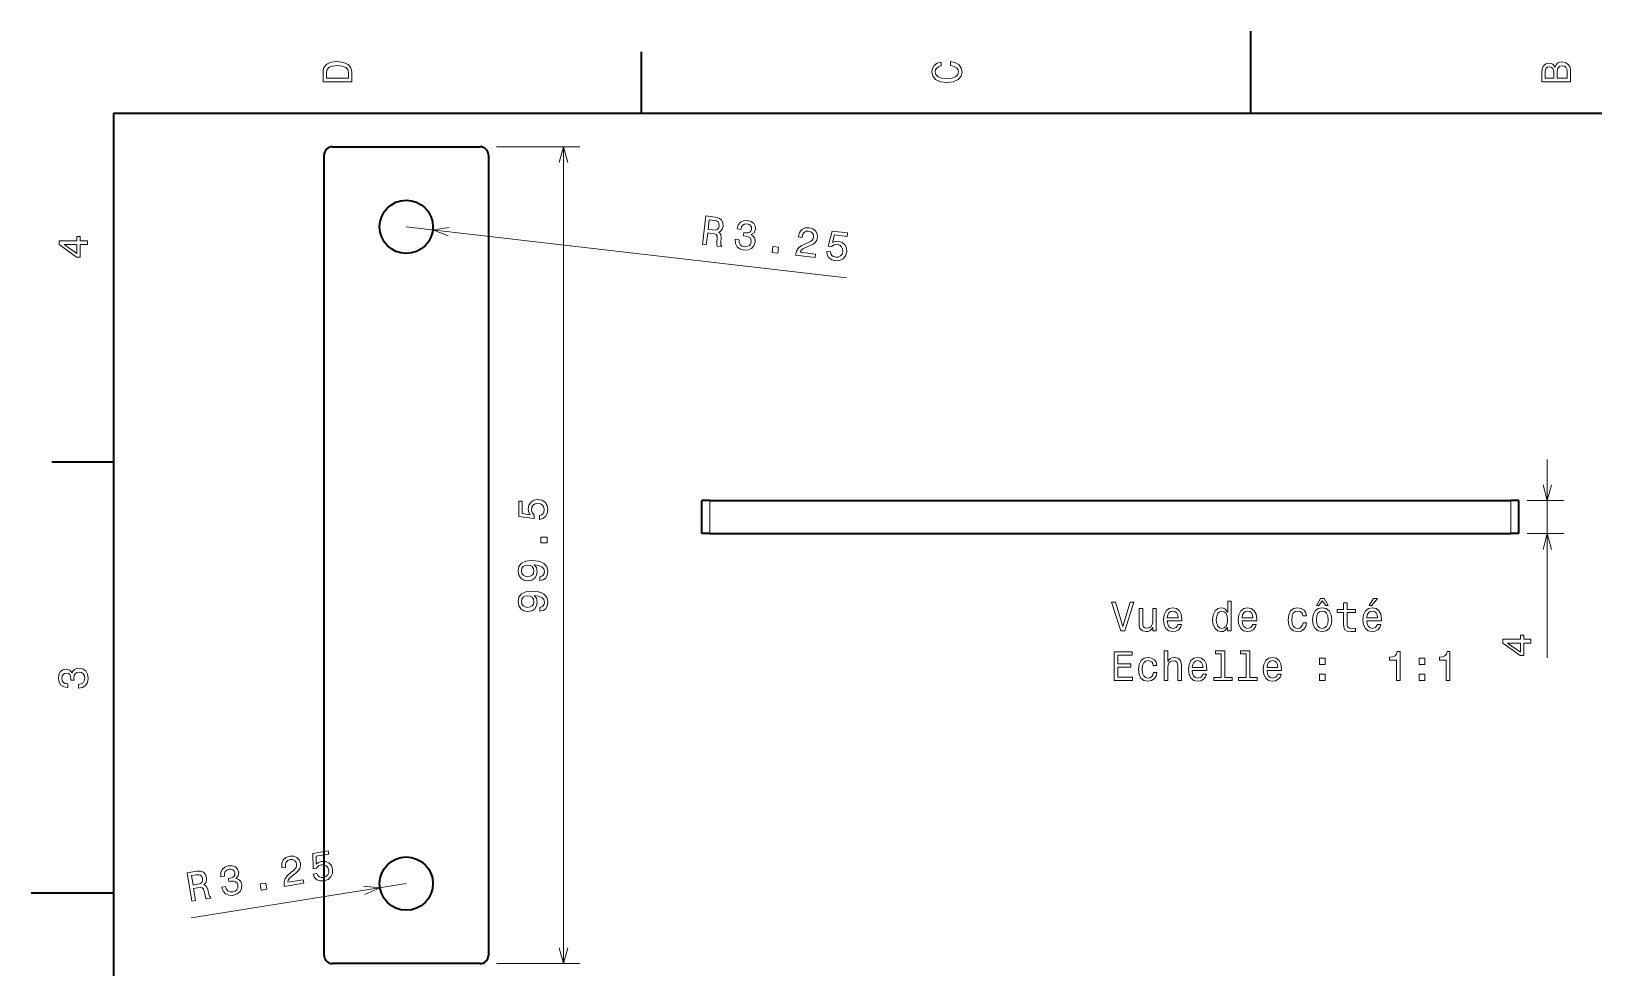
# Model space of a CAD drawing. Extents: x 0 to 297, y 0 to 210.
# Drawn here: x 0 to 190.3, y 95.9 to 210 of the extents above; entities that cross this region are included whole.
import ezdxf

# ---------------------------------------------------------------- set-up
doc = ezdxf.new("R2010")
doc.units = 0

msp = doc.modelspace()

# ---------------------------------------------------------------- linework, layer by layer
at = {"color": 7, "lineweight": 35, "ltscale": 0.25}
for p, q in [((148.5, 200), (148.5, 210)), ((10, 105), (0, 105))]:
    msp.add_line(p, q, dxfattribs=at)
at = {"color": 7, "lineweight": 35, "ltscale": 0.1875}
for p, q in [((74.300003, 200), (74.300003, 207.5)), ((10, 157.5), (2.5, 157.5))]:
    msp.add_line(p, q, dxfattribs=at)
at = {"color": 7, "lineweight": 35}
for p, q in [((287, 200), (10, 200)), ((10, 200), (10, 10)), ((35.662045, 97.428627), (35.662045, 194.928619)), ((55.662045, 194.928619), (55.662045, 97.428627)), ((82.640503, 152.822433), (180.140503, 152.822433)), ((82.640503, 148.822433), (180.140503, 148.822433))]:
    msp.add_line(p, q, dxfattribs=at)
at = {"color": 7, "lineweight": 35, "ltscale": 0.45}
for p, q in [((36.662045, 195.928619), (54.662045, 195.928619)), ((54.662045, 96.428627), (36.662045, 96.428627))]:
    msp.add_line(p, q, dxfattribs=at)
at = {"color": 7, "lineweight": 13, "ltscale": 0.253456}
for p, q in [((56.662045, 195.928619), (66.800293, 195.928619)), ((56.662045, 96.428627), (66.800293, 96.428627))]:
    msp.add_line(p, q, dxfattribs=at)
at = {"color": 7, "lineweight": 13}
for p, q in [((64.800293, 96.428627), (64.800293, 195.928619)), ((45.662045, 186.178619), (99.268219, 179.978729)), ((184.596039, 133.68605), (184.596039, 157.822433)), ((45.662045, 106.178627), (19.460548, 102.015862))]:
    msp.add_line(p, q, dxfattribs=at)
at = {"color": 7, "lineweight": 35, "ltscale": 0.025}
for p, q in [((82.640503, 152.822433), (81.640503, 152.822433)), ((181.140503, 152.822433), (180.140503, 152.822433)), ((82.640503, 148.822433), (81.640503, 148.822433)), ((181.140503, 148.822433), (180.140503, 148.822433))]:
    msp.add_line(p, q, dxfattribs=at)
at = {"color": 7, "lineweight": 35, "ltscale": 0.1}
for p, q in [((81.640503, 148.822433), (81.640503, 152.822433)), ((181.140503, 148.822433), (181.140503, 152.822433))]:
    msp.add_line(p, q, dxfattribs=at)
at = {"color": 7, "lineweight": 13, "ltscale": 0.1}
for p, q in [((82.640503, 148.822433), (82.640503, 152.822433)), ((180.140503, 148.822433), (180.140503, 152.822433))]:
    msp.add_line(p, q, dxfattribs=at)
at = {"color": 7, "lineweight": 13, "ltscale": 0.111388}
for p, q in [((182.140503, 152.822433), (186.596039, 152.822433)), ((182.140503, 148.822433), (186.596039, 148.822433))]:
    msp.add_line(p, q, dxfattribs=at)
at = {"color": 7, "lineweight": 13}
for points in [[(35.533215, 204.994965), (35.533215, 203.829971), (39.033215, 203.829971), (39.033215, 204.994965), (38.922264, 205.544678), (38.584366, 205.953171), (38.034657, 206.205338), (37.283215, 206.296112), (36.516644, 206.215424), (36.21405, 206.114563), (35.971977, 205.973343), (35.644165, 205.56485), (35.563473, 205.297562)], [(35.951801, 204.959656), (36.027451, 205.342941), (36.259438, 205.605194), (36.672985, 205.761536), (37.283215, 205.811966), (37.873272, 205.756485), (38.286816, 205.600143), (38.533936, 205.332855), (38.614628, 204.959656), (38.614628, 204.298996), (35.951801, 204.298996)], [(111.93206, 205.817017), (112.35569, 205.716141), (112.658287, 205.549713), (112.844887, 205.317734), (112.905403, 205.045395), (112.814629, 204.71759), (112.54229, 204.460388), (112.098488, 204.28891), (111.483215, 204.233429), (110.872986, 204.28891), (110.424141, 204.455338), (110.151802, 204.71254), (110.055984, 205.045395), (110.106415, 205.287476), (110.247627, 205.494247), (110.474571, 205.655624), (110.787247, 205.766571), (110.787247, 206.245682), (110.308144, 206.094391), (109.94503, 205.832138), (109.718086, 205.474075), (109.637398, 205.045395), (109.763474, 204.510818), (110.116501, 204.10231), (110.696472, 203.840057), (111.483215, 203.749283), (112.269958, 203.840057), (112.84993, 204.10231), (113.208, 204.510818), (113.329041, 205.045395), (113.233215, 205.51442), (112.965927, 205.892654), (112.527161, 206.159943), (111.93206, 206.301163)], [(185.542007, 205.630417), (185.249496, 205.983429), (185.052811, 206.074219), (184.81073, 206.104477), (184.432495, 206.03891), (184.160156, 205.842224), (183.993729, 205.524506), (183.933212, 205.080704), (183.933212, 203.835022), (187.433212, 203.835022), (187.433212, 205.151306), (187.36261, 205.620331), (187.155838, 205.968307), (186.828018, 206.185165), (186.384216, 206.260818), (186.08667, 206.215424), (185.839554, 206.094391), (185.65799, 205.897705)], [(185.385666, 204.984879), (185.385666, 204.298996), (184.351807, 204.298996), (184.351807, 205.025223), (184.382065, 205.297562), (184.472839, 205.489197), (184.629181, 205.605194), (184.86116, 205.645538), (185.093155, 205.600143), (185.254532, 205.479111), (185.355408, 205.272339)], [(187.014618, 205.095825), (187.014618, 204.298996), (185.809296, 204.298996), (185.809296, 205.050446), (185.844589, 205.368164), (185.9505, 205.595108), (186.132065, 205.731277), (186.394302, 205.776657), (186.671692, 205.731277), (186.863327, 205.605194), (186.979324, 205.393372)], [(81.729706, 184.020508), (82.195618, 183.966614), (82.365387, 185.434509), (82.841324, 185.379456), (83.190269, 185.323868), (83.402588, 185.228241), (83.503708, 185.049011), (83.519623, 184.747635), (83.492523, 184.293854), (83.488396, 183.994797), (83.528229, 183.8125), (84.05426, 183.751663), (84.065277, 183.846848), (83.96627, 184.000458), (83.956322, 184.265594), (83.986145, 184.83075), (83.949074, 185.256409), (83.848907, 185.399994), (83.679565, 185.516052), (83.894447, 185.618118), (84.055, 185.777237), (84.17067, 185.987244), (84.231438, 186.249283), (84.209976, 186.678223), (84.046082, 187.017029), (83.73745, 187.245636), (83.294098, 187.362915), (82.131821, 187.49733)], [(83.114594, 186.952148), (83.416718, 186.886734), (83.621132, 186.766632), (83.736115, 186.575653), (83.749336, 186.294891), (83.665634, 186.010101), (83.510086, 185.850403), (83.269203, 185.786896), (82.950691, 185.79834), (82.414635, 185.860352), (82.548485, 187.017609)], [(85.720032, 184.665756), (85.715973, 184.630692), (85.740509, 184.140472), (85.93425, 183.752533), (86.27832, 183.479202), (86.759438, 183.33725), (87.290314, 183.362152), (87.706573, 183.537399), (87.99762, 183.859116), (88.139946, 184.299576), (88.134056, 184.599792), (88.051651, 184.852997), (87.892731, 185.059235), (87.667908, 185.222305), (88.024834, 185.45517), (88.189896, 185.872696), (88.159943, 186.272156), (87.978699, 186.592651), (87.649452, 186.818573), (87.176041, 186.939331), (86.715881, 186.911316), (86.344711, 186.730865), (86.078705, 186.40625), (85.949677, 185.94902), (85.945618, 185.913956), (86.391495, 185.862396), (86.468658, 186.178375), (86.625565, 186.393768), (86.852203, 186.509705), (87.15358, 186.52562), (87.409454, 186.455414), (87.587662, 186.328186), (87.683182, 186.144531), (87.701614, 185.908859), (87.628143, 185.668594), (87.488785, 185.517181), (87.266785, 185.441315), (86.977745, 185.444275), (86.782944, 185.471893), (86.737167, 185.076111), (86.98381, 185.057739), (87.294212, 184.976151), (87.51577, 184.828674), (87.633446, 184.617065), (87.653992, 184.355774), (87.565277, 184.071579), (87.395081, 183.872955), (87.148987, 183.764343), (86.838165, 183.754608), (86.528343, 183.841202), (86.315277, 184.018158), (86.1978, 184.275421), (86.180931, 184.612457)], [(6.833213, 184.02739), (6.833213, 184.481277), (5.965778, 184.481277), (5.965778, 184.98056), (5.56232, 184.98056), (5.56232, 184.481277), (3.408862, 184.481277), (3.408862, 184.022339), (5.521974, 182.489197), (5.965778, 182.489197), (5.965778, 184.02739)], [(93.056366, 182.71051), (95.446053, 182.434143), (95.49588, 182.86499), (93.607178, 183.08342), (93.739609, 183.306717), (93.942566, 183.481232), (94.539795, 183.772614), (94.852753, 183.888733), (95.208321, 184.065918), (95.472755, 184.289185), (95.642204, 184.569107), (95.731125, 184.898972), (95.694626, 185.329651), (95.497406, 185.687531), (95.161041, 185.939667), (94.703812, 186.068695), (94.21302, 186.039154), (93.820068, 185.845978), (93.541153, 185.497482), (93.403625, 185.010773), (93.395523, 184.940643), (93.85141, 184.887909), (93.856049, 184.927994), (93.940536, 185.263458), (94.104774, 185.498291), (94.338737, 185.633698), (94.630676, 185.655777), (94.915451, 185.572083), (95.116386, 185.421906), (95.234062, 185.210297), (95.255768, 184.95903), (95.194046, 184.732635), (95.076263, 184.548248), (94.896248, 184.396454), (94.658432, 184.271667), (94.344315, 184.145538), (93.817429, 183.891708), (93.433502, 183.601044), (93.181747, 183.223999), (93.058105, 182.725555)], [(96.852478, 183.190384), (96.915184, 182.76683), (97.123581, 182.417816), (97.461121, 182.17569), (97.91333, 182.047241), (98.429749, 182.078903), (98.85392, 182.27861), (99.149605, 182.640411), (99.302734, 183.130371), (99.271454, 183.60614), (99.07328, 183.999664), (98.724777, 184.278595), (98.248672, 184.419968), (97.865982, 184.403305), (97.55629, 184.271576), (97.804916, 185.1922), (99.327904, 185.016052), (99.375412, 185.426865), (97.516769, 185.641815), (97.028, 183.830078), (97.428787, 183.783722), (97.746597, 183.98558), (98.127167, 184.027863), (98.441422, 183.935669), (98.668365, 183.746979), (98.79528, 183.483521), (98.813889, 183.16153), (98.722275, 182.852295), (98.533569, 182.625351), (98.270126, 182.498444), (97.948135, 182.479828), (97.686661, 182.545609), (97.494583, 182.684601), (97.36515, 182.882324), (97.318398, 183.136505)], [(5.56232, 182.912827), (3.993876, 184.02739), (5.56232, 184.02739)], [(90.221802, 183.038361), (90.913155, 182.958389), (90.999489, 183.704865), (90.308136, 183.784821)], [(61.88747, 150.531937), (62.301014, 150.642883), (62.623779, 150.890015), (62.825508, 151.253113), (62.901157, 151.717102), (62.810379, 152.226471), (62.563263, 152.624878), (62.169891, 152.877045), (61.665565, 152.97287), (61.196548, 152.887131), (60.828392, 152.64505), (60.591358, 152.266815), (60.505623, 151.777618), (60.566143, 151.399384), (60.732571, 151.106873), (59.789486, 151.248077), (59.789486, 152.781219), (59.375942, 152.781219), (59.375942, 150.910187), (61.23185, 150.632813), (61.23185, 151.036255), (60.99482, 151.328766), (60.909084, 151.701965), (60.964558, 152.024734), (61.125942, 152.271851), (61.373062, 152.428192), (61.690784, 152.483673), (62.008507, 152.428192), (62.255623, 152.266815), (62.411964, 152.019684), (62.467442, 151.701965), (62.432137, 151.434677), (62.316143, 151.227905), (62.134586, 151.076599), (61.88747, 151.000961)], [(62.800293, 147.698654), (62.800293, 148.394623), (62.048851, 148.394623), (62.048851, 147.698654)], [(61.932858, 143.100235), (62.331272, 143.175888), (62.638908, 143.392746), (62.830551, 143.735687), (62.901157, 144.189575), (62.865856, 144.487122), (62.775078, 144.754425), (62.618736, 144.981369), (62.396835, 145.173004), (62.119457, 145.32431), (61.77652, 145.435257), (61.383148, 145.500824), (60.929256, 145.526031), (60.218163, 145.440292), (59.698708, 145.193176), (59.386028, 144.799805), (59.275078, 144.260178), (59.365856, 143.765945), (59.607929, 143.392746), (59.981129, 143.150665), (60.45015, 143.069977), (60.934299, 143.150665), (61.302456, 143.387695), (61.534443, 143.740723), (61.610092, 144.189575), (61.514271, 144.663635), (61.221764, 145.021713), (61.781563, 144.94101), (62.179977, 144.779633), (62.417007, 144.532516), (62.492657, 144.194611), (62.457355, 143.932373), (62.346405, 143.740723), (62.169891, 143.614655), (61.932858, 143.564209)], [(60.445107, 143.559174), (60.132427, 143.609604), (59.885307, 143.750824), (59.728966, 143.972717), (59.673492, 144.260178), (59.728966, 144.557739), (59.885307, 144.784668), (60.127384, 144.925888), (60.440063, 144.981369), (60.757786, 144.925888), (60.99482, 144.784668), (61.141071, 144.552689), (61.191505, 144.245056), (61.141071, 143.967682), (60.99482, 143.750824), (60.762829, 143.609604)], [(61.932858, 139.364212), (62.331272, 139.439865), (62.638908, 139.656723), (62.830551, 139.999664), (62.901157, 140.453552), (62.865856, 140.751099), (62.775078, 141.018402), (62.618736, 141.245346), (62.396835, 141.436981), (62.119457, 141.588287), (61.77652, 141.699234), (61.383148, 141.764801), (60.929256, 141.790009), (60.218163, 141.704269), (59.698708, 141.457153), (59.386028, 141.063782), (59.275078, 140.524155), (59.365856, 140.029922), (59.607929, 139.656723), (59.981129, 139.414642), (60.45015, 139.333954), (60.934299, 139.414642), (61.302456, 139.651672), (61.534443, 140.0047), (61.610092, 140.453552), (61.514271, 140.927612), (61.221764, 141.28569), (61.781563, 141.204987), (62.179977, 141.04361), (62.417007, 140.796494), (62.492657, 140.458588), (62.457355, 140.19635), (62.346405, 140.0047), (62.169891, 139.878632), (61.932858, 139.828186)], [(60.445107, 139.823151), (60.132427, 139.873581), (59.885307, 140.014801), (59.728966, 140.236694), (59.673492, 140.524155), (59.728966, 140.821716), (59.885307, 141.048645), (60.127384, 141.189865), (60.440063, 141.245346), (60.757786, 141.189865), (60.99482, 141.048645), (61.141071, 140.816666), (61.191505, 140.509033), (61.141071, 140.231659), (60.99482, 140.014801), (60.762829, 139.873581)], [(156.475525, 140.042175), (156.773071, 140.042175), (157.201736, 140.601974), (157.625366, 140.042175), (157.922928, 140.042175), (157.443817, 140.899521), (156.959671, 140.899521)], [(162.920761, 140.042175), (163.218307, 140.042175), (163.919312, 140.899521), (163.425079, 140.899521)], [(133.786041, 140.470856), (132.908508, 137.490295), (132.005783, 140.470856), (131.526672, 140.470856), (132.656357, 136.965805), (133.160675, 136.965805), (134.265137, 140.470856)], [(136.98848, 139.674011), (136.544678, 139.674011), (136.544678, 138.110611), (136.494247, 137.747513), (136.347992, 137.48526), (136.121048, 137.323868), (135.823502, 137.273438), (135.586472, 137.313782), (135.435165, 137.43483), (135.349442, 137.641602), (135.329269, 137.934097), (135.329269, 139.674011), (134.885468, 139.674011), (134.885468, 137.893753), (134.900589, 137.53569), (134.996414, 137.238144), (135.288925, 136.965805), (135.757935, 136.86998), (136.010101, 136.905289), (136.226959, 136.996063), (136.413559, 137.152405), (136.56485, 137.379349), (136.56485, 136.965805), (136.98848, 136.965805)], [(138.324936, 138.191315), (140.100159, 138.191315), (140.105194, 138.398087), (140.024506, 138.978058), (139.802612, 139.411774), (139.449585, 139.674011), (138.98056, 139.769836), (138.521622, 139.668976), (138.168594, 139.386551), (137.94165, 138.927628), (137.860962, 138.322433), (137.936615, 137.702118), (138.163559, 137.24823), (138.511536, 136.965805), (138.965424, 136.86998), (139.358795, 136.935547), (139.681564, 137.10701), (139.918594, 137.379349), (140.054764, 137.742462), (139.616013, 137.742462), (139.525223, 137.540726), (139.394104, 137.389435), (139.020905, 137.268402), (138.733444, 137.323868), (138.516586, 137.500381), (138.375366, 137.787857), (138.324936, 138.176178)], [(138.324936, 138.564514), (138.380417, 138.912491), (138.516586, 139.169693), (138.723358, 139.326035), (138.995697, 139.381516), (139.262985, 139.326035), (139.469757, 139.169693), (139.59584, 138.912491), (139.64122, 138.564514)], [(145.672928, 137.384399), (145.672928, 136.965805), (146.11673, 136.965805), (146.11673, 140.586838), (145.677963, 140.586838), (145.677963, 139.260468), (145.340073, 139.643753), (145.133301, 139.734543), (144.896271, 139.769836), (144.46759, 139.668976), (144.134735, 139.386551), (143.917877, 138.932663), (143.842239, 138.322433), (143.917877, 137.712204), (144.134735, 137.253265), (144.46759, 136.965805), (144.896271, 136.86998), (145.133301, 136.905289), (145.345108, 136.996063)], [(144.971909, 139.371429), (145.26442, 139.300812), (145.486328, 139.104126), (145.617447, 138.776321), (145.667877, 138.322433), (145.617447, 137.863495), (145.486328, 137.53569), (145.26442, 137.333954), (144.971909, 137.268402), (144.694534, 137.333954), (144.482727, 137.53569), (144.341507, 137.868546), (144.296127, 138.322433), (144.341507, 138.771286), (144.482727, 139.099091), (144.694534, 139.300812)], [(147.433014, 138.191315), (149.208221, 138.191315), (149.213272, 138.398087), (149.132584, 138.978058), (148.910675, 139.411774), (148.557648, 139.674011), (148.088623, 139.769836), (147.6297, 139.668976), (147.276672, 139.386551), (147.049728, 138.927628), (146.96904, 138.322433), (147.044678, 137.702118), (147.271622, 137.24823), (147.619614, 136.965805), (148.073502, 136.86998), (148.466873, 136.935547), (148.789642, 137.10701), (149.026672, 137.379349), (149.162842, 137.742462), (148.724075, 137.742462), (148.633301, 137.540726), (148.502167, 137.389435), (148.128983, 137.268402), (147.841507, 137.323868), (147.624649, 137.500381), (147.483444, 137.787857), (147.433014, 138.176178)], [(147.433014, 138.564514), (147.48848, 138.912491), (147.624649, 139.169693), (147.831421, 139.326035), (148.10376, 139.381516), (148.371048, 139.326035), (148.57782, 139.169693), (148.703903, 138.912491), (148.749298, 138.564514)], [(154.841507, 138.776321), (155.280273, 138.776321), (155.189499, 139.179779), (154.972641, 139.497513), (154.634735, 139.694199), (154.195984, 139.769836), (153.711823, 139.668976), (153.343674, 139.386551), (153.111694, 138.927628), (153.030991, 138.312347), (153.106644, 137.702118), (153.333588, 137.24823), (153.69165, 136.965805), (154.180847, 136.86998), (154.614563, 136.945633), (154.952469, 137.15744), (155.184448, 137.490295), (155.285309, 137.934097), (154.861694, 137.934097), (154.786041, 137.651688), (154.644821, 137.439865), (154.4431, 137.308746), (154.195984, 137.268402), (153.888336, 137.333954), (153.666443, 137.53569), (153.530273, 137.863495), (153.484879, 138.327484), (153.530273, 138.781372), (153.671478, 139.109177), (153.898438, 139.310913), (154.195984, 139.381516), (154.458221, 139.336121), (154.654907, 139.220123), (154.786041, 139.028488)], [(156.021622, 138.317383), (156.102325, 137.702118), (156.334305, 137.24823), (156.702469, 136.965805), (157.196701, 136.86998), (157.685898, 136.965805), (158.054047, 137.243179), (158.286041, 137.697067), (158.371765, 138.317383), (158.286041, 138.932663), (158.054047, 139.391602), (157.685898, 139.668976), (157.196701, 139.769836), (156.702469, 139.668976), (156.334305, 139.386551), (156.102325, 138.932663)], [(156.475525, 138.322433), (156.520905, 138.776321), (156.662109, 139.104126), (156.889069, 139.305862), (157.196701, 139.376465), (157.499298, 139.305862), (157.726242, 139.109177), (157.867447, 138.776321), (157.917877, 138.322433), (157.867447, 137.863495), (157.726242, 137.53064), (157.499298, 137.328918), (157.196701, 137.263351), (156.889069, 137.328918), (156.662109, 137.53064), (156.520905, 137.863495)], [(159.783875, 139.205002), (159.783875, 137.848373), (159.814133, 137.409607), (159.955353, 137.10701), (160.237762, 136.930496), (160.716873, 136.86998), (161.241364, 136.895203), (161.241364, 137.278488), (160.858078, 137.24823), (160.510101, 137.288574), (160.323502, 137.414658), (160.242813, 137.626465), (160.227676, 137.924011), (160.227676, 139.205002), (161.241364, 139.205002), (161.241364, 139.583237), (160.227676, 139.583237), (160.227676, 140.375031), (159.783875, 140.375031), (159.783875, 139.583237), (159.017303, 139.583237), (159.017303, 139.205002)], [(162.613129, 138.191315), (164.388336, 138.191315), (164.393387, 138.398087), (164.312683, 138.978058), (164.09079, 139.411774), (163.737762, 139.674011), (163.268738, 139.769836), (162.809814, 139.668976), (162.456787, 139.386551), (162.229843, 138.927628), (162.149139, 138.322433), (162.224792, 137.702118), (162.451736, 137.24823), (162.799728, 136.965805), (163.253616, 136.86998), (163.646988, 136.935547), (163.969757, 137.10701), (164.206787, 137.379349), (164.342957, 137.742462), (163.90419, 137.742462), (163.813416, 137.540726), (163.682281, 137.389435), (163.309082, 137.268402), (163.021622, 137.323868), (162.804764, 137.500381), (162.663559, 137.787857), (162.613129, 138.176178)], [(162.613129, 138.564514), (162.668594, 138.912491), (162.804764, 139.169693), (163.011536, 139.326035), (163.283875, 139.381516), (163.551163, 139.326035), (163.757935, 139.169693), (163.884018, 138.912491), (163.929413, 138.564514)], [(182.596039, 135.481445), (182.596039, 135.935333), (181.728592, 135.935333), (181.728592, 136.434601), (181.325134, 136.434601), (181.325134, 135.935333), (179.171677, 135.935333), (179.171677, 135.476395), (181.28479, 133.943253), (181.728592, 133.943253), (181.728592, 135.481445)], [(181.325134, 134.366882), (179.756699, 135.481445), (181.325134, 135.481445)], [(131.849442, 130.918976), (134.068451, 130.918976), (134.068451, 131.342606), (132.313416, 131.342606), (132.313416, 132.527771), (133.876816, 132.527771), (133.876816, 132.94635), (132.313416, 132.94635), (132.313416, 133.995346), (134.028107, 133.995346), (134.028107, 134.418976), (131.849442, 134.418976)], [(136.625366, 132.729492), (137.064133, 132.729492), (136.973358, 133.13295), (136.7565, 133.450684), (136.418594, 133.647369), (135.979843, 133.723007), (135.495697, 133.622147), (135.127533, 133.339722), (134.895554, 132.880798), (134.81485, 132.265518), (134.890503, 131.655289), (135.117447, 131.201401), (135.475525, 130.918976), (135.964706, 130.823151), (136.398422, 130.898804), (136.736328, 131.110611), (136.968307, 131.443466), (137.069183, 131.887268), (136.645554, 131.887268), (136.569901, 131.604858), (136.42868, 131.393036), (136.226959, 131.261917), (135.979843, 131.221573), (135.672211, 131.287125), (135.450302, 131.488861), (135.314133, 131.816666), (135.268738, 132.28064), (135.314133, 132.734543), (135.455338, 133.062347), (135.682297, 133.264084), (135.979843, 133.334686), (136.242081, 133.289291), (136.438782, 133.173294), (136.569901, 132.981659)], [(137.936615, 130.918976), (138.380417, 130.918976), (138.380417, 132.482376), (138.425812, 132.840439), (138.572052, 133.102692), (138.799011, 133.264084), (139.101593, 133.3246), (139.343674, 133.27417), (139.494965, 133.138), (139.570618, 132.911057), (139.59584, 132.608459), (139.59584, 130.918976), (140.039642, 130.918976), (140.039642, 132.699234), (140.01947, 133.057312), (139.92868, 133.354858), (139.631134, 133.627182), (139.16716, 133.723007), (138.914993, 133.687714), (138.698135, 133.591888), (138.516586, 133.440582), (138.380417, 133.23381), (138.380417, 134.540009), (137.936615, 134.540009)], [(141.360962, 132.144485), (143.136185, 132.144485), (143.14122, 132.351257), (143.060532, 132.931229), (142.838623, 133.364944), (142.485611, 133.627182), (142.016586, 133.723007), (141.557648, 133.622147), (141.20462, 133.339722), (140.977676, 132.880798), (140.896988, 132.275604), (140.972641, 131.655289), (141.199585, 131.201401), (141.547562, 130.918976), (142.00145, 130.823151), (142.394821, 130.888718), (142.71759, 131.060181), (142.95462, 131.33252), (143.09079, 131.695633), (142.652039, 131.695633), (142.561249, 131.493896), (142.43013, 131.342606), (142.056931, 131.221573), (141.76947, 131.277039), (141.552612, 131.453552), (141.411392, 131.741028), (141.360962, 132.129349)], [(141.360962, 132.517685), (141.416443, 132.865662), (141.552612, 133.122864), (141.759384, 133.279205), (142.031708, 133.334686), (142.299011, 133.279205), (142.505783, 133.122864), (142.631851, 132.865662), (142.677246, 132.517685)], [(144.89122, 134.166809), (144.89122, 131.292175), (143.978394, 131.292175), (143.978394, 130.918976), (146.242813, 130.918976), (146.242813, 131.292175), (145.335022, 131.292175), (145.335022, 134.540009), (144.195251, 134.540009), (144.195251, 134.166809)], [(147.927246, 134.166809), (147.927246, 131.292175), (147.01442, 131.292175), (147.01442, 130.918976), (149.278839, 130.918976), (149.278839, 131.292175), (148.371048, 131.292175), (148.371048, 134.540009), (147.231277, 134.540009), (147.231277, 134.166809)], [(150.46904, 132.144485), (152.244247, 132.144485), (152.249298, 132.351257), (152.16861, 132.931229), (151.946701, 133.364944), (151.593674, 133.627182), (151.124649, 133.723007), (150.665726, 133.622147), (150.312698, 133.339722), (150.085754, 132.880798), (150.005051, 132.275604), (150.080704, 131.655289), (150.307648, 131.201401), (150.65564, 130.918976), (151.109528, 130.823151), (151.502899, 130.888718), (151.825668, 131.060181), (152.062698, 131.33252), (152.198853, 131.695633), (151.760101, 131.695633), (151.669327, 131.493896), (151.538193, 131.342606), (151.164993, 131.221573), (150.877533, 131.277039), (150.660675, 131.453552), (150.51947, 131.741028), (150.46904, 132.129349)], [(150.46904, 132.517685), (150.524506, 132.865662), (150.660675, 133.122864), (150.867447, 133.279205), (151.139786, 133.334686), (151.407074, 133.279205), (151.613846, 133.122864), (151.739929, 132.865662), (151.785309, 132.517685)], [(156.848724, 132.875748), (157.544678, 132.875748), (157.544678, 133.627182), (156.848724, 133.627182)], [(166.213989, 130.918976), (166.672913, 130.918976), (166.672913, 134.444199), (166.329987, 134.444199), (166.239197, 134.136551), (166.057648, 133.929779), (165.780273, 133.808746), (165.396988, 133.768402), (165.396988, 133.410324), (166.213989, 133.410324)], [(168.992798, 132.875748), (169.688766, 132.875748), (169.688766, 133.627182), (168.992798, 133.627182)], [(172.286041, 130.918976), (172.744965, 130.918976), (172.744965, 134.444199), (172.402023, 134.444199), (172.311249, 134.136551), (172.1297, 133.929779), (171.85231, 133.808746), (171.469025, 133.768402), (171.469025, 133.410324), (172.286041, 133.410324)], [(5.73379, 129.979111), (5.769093, 129.979111), (6.253242, 130.059799), (6.616354, 130.296829), (6.848343, 130.670029), (6.934078, 131.164276), (6.848343, 131.688766), (6.626441, 132.082138), (6.273415, 132.334305), (5.819525, 132.425079), (5.521974, 132.384735), (5.279899, 132.273788), (5.0933, 132.092224), (4.957133, 131.850143), (4.684798, 132.177963), (4.251081, 132.293961), (3.857709, 132.218307), (3.560158, 132.00145), (3.373559, 131.648422), (3.307997, 131.164276), (3.388689, 130.710388), (3.610591, 130.362396), (3.963617, 130.135452), (4.432637, 130.059799), (4.46794, 130.059799), (4.46794, 130.508652), (4.145173, 130.548996), (3.913184, 130.680115), (3.771974, 130.891937), (3.721542, 131.189484), (3.761888, 131.451736), (3.867795, 131.643372), (4.039265, 131.759369), (4.271254, 131.804764), (4.518372, 131.759369), (4.684798, 131.638336), (4.785663, 131.426514), (4.815922, 131.139053), (4.810879, 130.942368), (5.209294, 130.942368), (5.199208, 131.189484), (5.244596, 131.507217), (5.365634, 131.744247), (5.56232, 131.885452), (5.819525, 131.935883), (6.112032, 131.880417), (6.328891, 131.734161), (6.465058, 131.502167), (6.510447, 131.194534), (6.460014, 130.876801), (6.308718, 130.644821), (6.066643, 130.498566), (5.73379, 130.443085)], [(156.848724, 130.918976), (157.544678, 130.918976), (157.544678, 131.67041), (156.848724, 131.67041)], [(168.992798, 130.918976), (169.688766, 130.918976), (169.688766, 131.67041), (168.992798, 131.67041)], [(30.79616, 105.841888), (33.171982, 106.219353), (33.103928, 106.647697), (31.226183, 106.349365), (31.293587, 106.600082), (31.442032, 106.822815), (31.938713, 107.26429), (32.208839, 107.460396), (32.50354, 107.726799), (32.698071, 108.013031), (32.785866, 108.328262), (32.782654, 108.669884), (32.631508, 109.074814), (32.345184, 109.366348), (31.953337, 109.51857), (31.478256, 109.519684), (31.013556, 109.359047), (30.687153, 109.067184), (30.512405, 108.656441), (30.511053, 108.150681), (30.522133, 108.080948), (30.975382, 108.152962), (30.969051, 108.19281), (30.960068, 108.53862), (31.054983, 108.809021), (31.243834, 109.002434), (31.519032, 109.102325), (31.815828, 109.098419), (32.049782, 109.007927), (32.220108, 108.835831), (32.308689, 108.599686), (32.310226, 108.365036), (32.246452, 108.155746), (32.113972, 107.961082), (31.918558, 107.77684), (31.650017, 107.57077), (31.210964, 107.18441), (30.919518, 106.801079), (30.778612, 106.370178), (30.793785, 105.856834)], [(34.322754, 107.326454), (34.497219, 106.93544), (34.791924, 106.655441), (35.18219, 106.513191), (35.65229, 106.511276), (36.141102, 106.680855), (36.495804, 106.987427), (36.683121, 107.415497), (36.698624, 107.928604), (36.540359, 108.378365), (36.243515, 108.703972), (35.832767, 108.878723), (35.336182, 108.886635), (34.972122, 108.767517), (34.709351, 108.557259), (34.700836, 109.510818), (36.214985, 109.751373), (36.150097, 110.159798), (34.302235, 109.866219), (34.319496, 107.989777), (34.717957, 108.053085), (34.96965, 108.333076), (35.324776, 108.476303), (35.652248, 108.47216), (35.921627, 108.351555), (36.114807, 108.132027), (36.219444, 107.826942), (36.214512, 107.504448), (36.093903, 107.235069), (35.874374, 107.041893), (35.56929, 106.937248), (35.299774, 106.930176), (35.077362, 107.012291), (34.899452, 107.167854), (34.785965, 107.400047)], [(19.53524, 104.052811), (19.998451, 104.126404), (19.766594, 105.585762), (20.239765, 105.660934), (20.590794, 105.701385), (20.821026, 105.666473), (20.966675, 105.521103), (21.063171, 105.235153), (21.159294, 104.79084), (21.235867, 104.501724), (21.32333, 104.336891), (21.84631, 104.419983), (21.831276, 104.514618), (21.694561, 104.63588), (21.613567, 104.888542), (21.490074, 105.440849), (21.339722, 105.840805), (21.20459, 105.952103), (21.010246, 106.01825), (21.189693, 106.174423), (21.30146, 106.370903), (21.356297, 106.604301), (21.344242, 106.873032), (21.208038, 107.280334), (20.958954, 107.562469), (20.600155, 107.699509), (20.141602, 107.693039), (18.986065, 107.509453)], [(20.079361, 107.2491), (20.387936, 107.267487), (20.617146, 107.206879), (20.77932, 107.053917), (20.867668, 106.787102), (20.863758, 106.490303), (20.756973, 106.294609), (20.542103, 106.168556), (20.232273, 106.093796), (19.699329, 106.009125), (19.516537, 107.159683)], [(23.204311, 105.748947), (23.20985, 105.714081), (23.365509, 105.248589), (23.656582, 104.92717), (24.061558, 104.756607), (24.563126, 104.749489), (25.067671, 104.916458), (25.421352, 105.197334), (25.614998, 105.585548), (25.633432, 106.048065), (25.5469, 106.335602), (25.39934, 106.557266), (25.190752, 106.713066), (24.930311, 106.809563), (25.211329, 107.129959), (25.257833, 107.576508), (25.121399, 107.953133), (24.860538, 108.212975), (24.482607, 108.341866), (23.994165, 108.33065), (23.558559, 108.179741), (23.249706, 107.905991), (23.080963, 107.521721), (23.079845, 107.046646), (23.085384, 107.01178), (23.528671, 107.082207), (23.517872, 107.407303), (23.610973, 107.656998), (23.798006, 107.829689), (24.083958, 107.926186), (24.349289, 107.92749), (24.555176, 107.852966), (24.696636, 107.70182), (24.777864, 107.479828), (24.771812, 107.228645), (24.678389, 107.045288), (24.485022, 106.912437), (24.205868, 106.837448), (24.010826, 106.811569), (24.073339, 106.418091), (24.315815, 106.466827), (24.636724, 106.471848), (24.889812, 106.389503), (25.060135, 106.217407), (25.150299, 105.971306), (25.141407, 105.673721), (25.030993, 105.4366), (24.823242, 105.265717), (24.526539, 105.172615), (24.204838, 105.172569), (23.951982, 105.285591), (23.769558, 105.501724), (23.662542, 105.821747)], [(27.978046, 105.394165), (28.66539, 105.503365), (28.547483, 106.245499), (27.86014, 106.136292)]]:
    msp.add_lwpolyline(points, close=True, dxfattribs=at)
for points in [[(65.317932, 193.996765), (64.800293, 195.928619), (64.282654, 193.996765)], [(50.869053, 186.097504), (48.890522, 185.805237), (50.750111, 185.069061)], [(184.0784, 154.754288), (184.596039, 152.822433), (185.113678, 154.754288)], [(185.113678, 146.890579), (184.596039, 148.822433), (184.0784, 146.890579)], [(40.625599, 104.854332), (42.452301, 105.668678), (40.463158, 105.876785)], [(64.282654, 98.360481), (64.800293, 96.428627), (65.317932, 98.360481)]]:
    msp.add_lwpolyline(points, dxfattribs=at)
at = {"color": 7, "lineweight": 35}
for centre in [(45.662045, 186.178619), (45.662045, 106.178627)]:
    msp.add_circle(centre, 3.25, dxfattribs=at)
for centre, start, end in [((36.662045, 194.928619), 90.000003, 180.000005), ((54.662045, 194.928619), 0, 90.000003), ((36.662045, 97.428627), 180.000005, 269.999997), ((54.662045, 97.428627), 269.999997, 360)]:
    msp.add_arc(centre, 1, start, end, dxfattribs=at)

doc.saveas('drawing.dxf')
